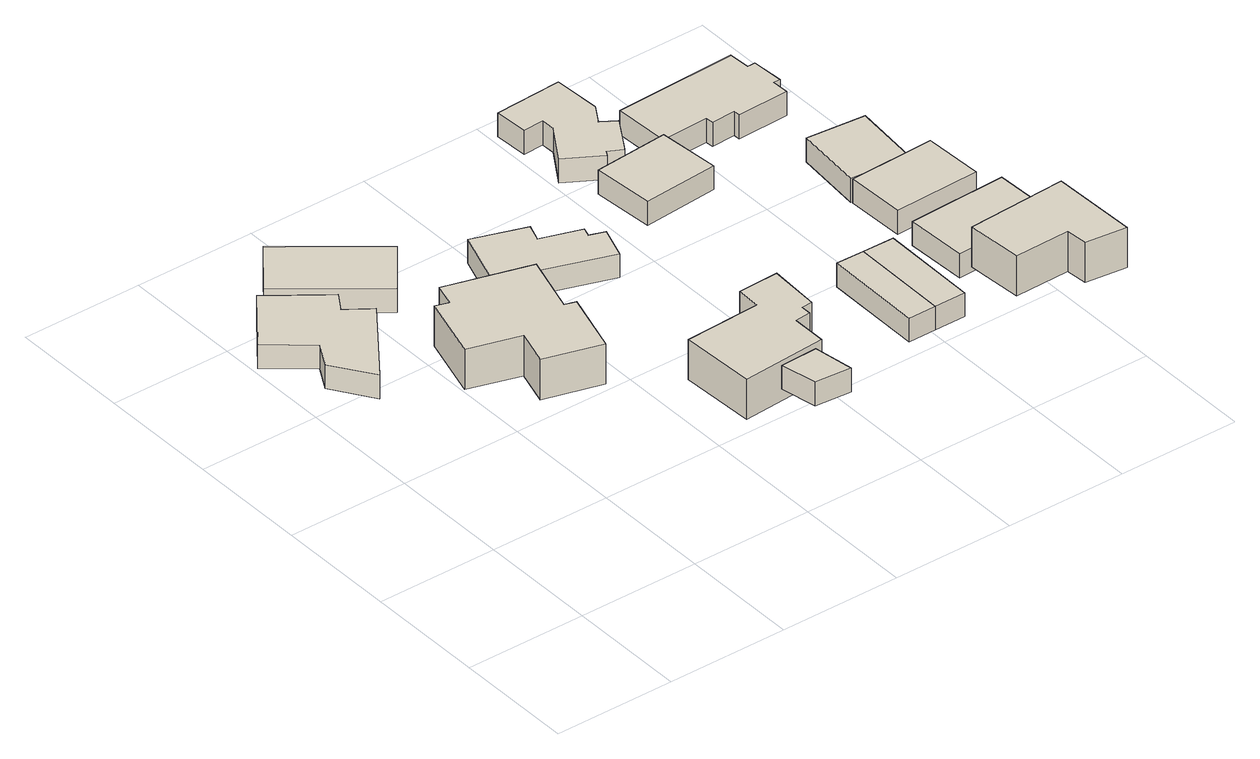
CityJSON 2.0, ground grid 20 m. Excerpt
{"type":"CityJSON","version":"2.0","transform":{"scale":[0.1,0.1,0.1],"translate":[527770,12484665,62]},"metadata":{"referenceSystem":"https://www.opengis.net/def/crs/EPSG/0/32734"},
"CityObjects":{
"building1":{"type":"Building","attributes":{"address":"15 Perth Road Walmer Estate Cape Town","building":"house","building:levels":1,"building_height":4.1,"plus_code":"4FRW3C7R+PG2","ground_height":78.1,"roof_height":82.2},"geometry":[{"type":"Solid","lod":"1","boundaries":[[[[0,1,2,3]],[[1,4,5,2]],[[4,6,7,5]],[[6,8,9,7]],[[8,10,11,9]],[[10,12,13,11]],[[12,14,15,13]],[[14,0,3,15]],[[3,2,5,7,9,11,13,15]],[[14,12,10,8,6,4,1,0]]]]}]},
"building2":{"type":"Building","attributes":{"address":"Cambridge Street Walmer Estate Cape Town","building":"house","building:levels":2,"building_height":6.9,"plus_code":"4FRW3C7R+JHV","ground_height":81.44,"roof_height":88.34},"geometry":[{"type":"Solid","lod":"1","boundaries":[[[[16,17,18,19]],[[17,20,21,18]],[[20,22,23,21]],[[22,24,25,23]],[[24,26,27,25]],[[26,28,29,27]],[[28,30,31,29]],[[30,32,33,31]],[[32,34,35,33]],[[34,16,19,35]],[[19,18,21,23,25,27,29,31,33,35]],[[34,32,30,28,26,24,22,20,17,16]]]]}]},
"building3":{"type":"Building","attributes":{"address":"13 Perth Road Walmer Estate Cape Town","building":"house","building:levels":1,"building_height":4.1,"plus_code":"4FRW3C7R+QG5","ground_height":78.1,"roof_height":82.2},"geometry":[{"type":"Solid","lod":"1","boundaries":[[[[36,37,38,39]],[[37,40,41,38]],[[40,42,43,41]],[[42,36,39,43]],[[39,38,41,43]],[[42,40,37,36]]]]}]},
"building4":{"type":"Building","attributes":{"building":"garage","building:levels":1,"building_height":4.1,"plus_code":"4FRW3C7R+FMJ","ground_height":90.37,"roof_height":94.47},"geometry":[{"type":"Solid","lod":"1","boundaries":[[[[44,45,46,47]],[[45,48,49,46]],[[48,50,51,49]],[[50,44,47,51]],[[47,46,49,51]],[[50,48,45,44]]]]}]},
"building5":{"type":"Building","attributes":{"address":"1 Upper Cambridge Street Walmer Estate Cape Town","building":"house","building:levels":2,"building_height":6.9,"plus_code":"4FRW3C7R+GMC","ground_height":87.1,"roof_height":94},"geometry":[{"type":"Solid","lod":"1","boundaries":[[[[52,53,54,55]],[[53,56,57,54]],[[56,58,59,57]],[[58,60,61,59]],[[60,62,63,61]],[[62,64,65,63]],[[64,66,67,65]],[[66,68,69,67]],[[68,70,71,69]],[[70,52,55,71]],[[55,54,57,59,61,63,65,67,69,71]],[[70,68,66,64,62,60,58,56,53,52]]]]}]},
"building6":{"type":"Building","attributes":{"address":"7 Worcester Close Walmer Estate Cape Town","building":"house","building:levels":1,"building_height":4.1,"plus_code":"4FRW3C7R+MJX","ground_height":79.01,"roof_height":83.11},"geometry":[{"type":"Solid","lod":"1","boundaries":[[[[72,73,74,75]],[[73,76,77,74]],[[76,78,79,77]],[[78,80,81,79]],[[80,82,83,81]],[[82,84,85,83]],[[84,86,87,85]],[[86,72,75,87]],[[75,74,77,79,81,83,85,87]],[[86,84,82,80,78,76,73,72]]]]}]},
"building7":{"type":"Building","attributes":{"address":"Walmer Estate Cape Town","building":"house","building:levels":1,"building_height":4.1,"plus_code":"4FRW3C7R+GP4","ground_height":92.54,"roof_height":96.64},"geometry":[{"type":"Solid","lod":"1","boundaries":[[[[88,89,90,91]],[[89,92,93,90]],[[92,94,95,93]],[[94,88,91,95]],[[91,90,93,95]],[[94,92,89,88]]]]}]},
"building8":{"type":"Building","attributes":{"address":"Walmer Estate Cape Town","building":"house","building:levels":1,"building_height":4.1,"plus_code":"4FRW3C7R+GQ2","ground_height":92.54,"roof_height":96.64},"geometry":[{"type":"Solid","lod":"1","boundaries":[[[[89,88,91,90]],[[88,96,97,91]],[[96,98,99,97]],[[98,89,90,99]],[[90,91,97,99]],[[98,96,88,89]]]]}]},
"building9":{"type":"Building","attributes":{"address":"5 Worcester Close Walmer Estate Cape Town","building":"house","building:levels":1,"building_height":4.1,"plus_code":"4FRW3C7R+MPP","ground_height":84.82,"roof_height":88.92},"geometry":[{"type":"Solid","lod":"1","boundaries":[[[[100,101,102,103]],[[101,104,105,102]],[[104,106,107,105]],[[106,100,103,107]],[[103,102,105,107]],[[106,104,101,100]]]]}]},
"building10":{"type":"Building","attributes":{"address":"22 Marsden Road Walmer Estate Cape Town","building":"house","building:levels":2,"building_height":6.9,"plus_code":"4FRW3C7R+FRP","ground_height":94.5,"roof_height":101.4},"geometry":[{"type":"Solid","lod":"1","boundaries":[[[[108,109,110,111]],[[109,112,113,110]],[[112,114,115,113]],[[114,116,117,115]],[[116,118,119,117]],[[118,108,111,119]],[[111,110,113,115,117,119]],[[118,116,114,112,109,108]]]]}]},
"building11":{"type":"Building","attributes":{"address":"3 Worcester Close Walmer Estate Cape Town","building":"house","building:levels":1,"building_height":4.1,"plus_code":"4FRW3C7R+QP5","ground_height":80.57,"roof_height":84.67},"geometry":[{"type":"Solid","lod":"1","boundaries":[[[[120,121,122,123]],[[121,124,125,122]],[[124,126,127,125]],[[126,128,129,127]],[[128,130,131,129]],[[130,132,133,131]],[[132,134,135,133]],[[134,136,137,135]],[[136,138,139,137]],[[138,140,141,139]],[[140,142,143,141]],[[142,120,123,143]],[[123,122,125,127,129,131,133,135,137,139,141,143]],[[142,140,138,136,134,132,130,128,126,124,121,120]]]]}]},
"building12":{"type":"Building","attributes":{"address":"16 Marsden Road Walmer Estate Cape Town","building":"house","building:levels":1,"building_height":4.1,"plus_code":"4FRW3C7R+GRP","ground_height":90.77,"roof_height":94.87},"geometry":[{"type":"Solid","lod":"1","boundaries":[[[[144,145,146,147]],[[145,148,149,146]],[[148,150,151,149]],[[150,144,147,151]],[[147,146,149,151]],[[150,148,145,144]]]]}]},
"building13":{"type":"Building","attributes":{"address":"12 Marsden Road Walmer Estate Cape Town","building":"house","building:levels":1,"building_height":4.1,"plus_code":"4FRW3C7R+HRG","ground_height":90.77,"roof_height":94.87},"geometry":[{"type":"Solid","lod":"1","boundaries":[[[[152,153,154,155]],[[153,156,157,154]],[[156,158,159,157]],[[158,152,155,159]],[[155,154,157,159]],[[158,156,153,152]]]]}]},
"building14":{"type":"Building","attributes":{"address":"10 Marsden Road Walmer Estate Cape Town","building":"house","building:levels":1,"building_height":4.1,"plus_code":"4FRW3C7R+JRG","ground_height":86.77,"roof_height":90.87},"geometry":[{"type":"Solid","lod":"1","boundaries":[[[[160,161,162,163]],[[161,164,165,162]],[[164,166,167,165]],[[166,160,163,167]],[[163,162,165,167]],[[166,164,161,160]]]]}]},
"building15":{"type":"Building","attributes":{"address":"6 Marsden Road Walmer Estate Cape Town","building":"house","building:levels":1,"building_height":4.1,"plus_code":"4FRW3C7R+PRM","ground_height":80.57,"roof_height":84.67},"geometry":[{"type":"Solid","lod":"1","boundaries":[[[[168,169,170,171]],[[169,172,173,170]],[[172,174,175,173]],[[174,176,177,175]],[[176,178,179,177]],[[178,180,181,179]],[[180,182,183,181]],[[182,184,185,183]],[[184,186,187,185]],[[186,188,189,187]],[[188,190,191,189]],[[190,168,171,191]],[[171,170,173,175,177,179,181,183,185,187,189,191]],[[190,188,186,184,182,180,178,176,174,172,169,168]]]]}]}
},
"vertices":[
[80,834,4],[9,742,4],[9,742,45],[80,834,45],[76,687,4],[76,687,45],[53,646,4],[53,646,45],[98,580,4],[98,580,45],[192,707,4],[192,707,45],[152,736,4],[152,736,45],[171,766,4],[171,766,45],
[240,626,37],[229,589,37],[229,589,106],[240,626,106],[207,596,37],[207,596,106],[176,488,37],[176,488,106],[261,463,37],[261,463,106],[244,404,37],[244,404,106],[339,377,37],[339,377,106],[369,481,37],[369,481,106],[351,487,37],[351,487,106],[380,586,37],[380,586,106],
[97,840,4],[244,726,4],[244,726,45],[97,840,45],[306,805,4],[306,805,45],[159,920,4],[159,920,45],
[448,119,126],[460,59,126],[460,59,167],[448,119,167],[520,54,126],[520,54,167],[510,121,126],[510,121,167],
[581,300,94],[514,298,94],[514,298,163],[581,300,163],[513,258,94],[513,258,163],[387,252,94],[387,252,163],[392,127,94],[392,127,163],[533,137,94],[533,137,163],[533,195,94],[533,195,163],[559,197,94],[559,197,163],[559,214,94],[559,214,163],[577,215,94],[577,215,163],
[531,590,13],[549,643,13],[549,643,54],[531,590,54],[524,652,13],[524,652,54],[529,667,13],[529,667,54],[463,689,13],[463,689,54],[473,718,13],[473,718,54],[386,748,13],[386,748,54],[353,651,13],[353,651,54],
[684,73,148],[686,238,148],[686,238,189],[684,73,189],[640,239,148],[640,239,189],[638,73,148],[638,73,189],
[736,73,148],[736,73,189],[738,237,148],[738,237,189],
[705,712,71],[581,702,71],[581,702,112],[705,712,112],[589,600,71],[589,600,112],[714,610,71],[714,610,112],
[800,138,168],[806,45,168],[806,45,237],[800,138,237],[898,47,168],[898,47,237],[901,11,168],[901,11,237],[969,3,168],[969,3,237],[965,147,168],[965,147,237],
[592,942,28],[595,886,28],[595,886,69],[592,942,69],[629,888,28],[629,888,69],[630,865,28],[630,865,69],[591,803,28],[591,803,69],[649,768,28],[649,768,69],[654,777,28],[654,777,69],[677,764,28],[677,764,69],[713,823,28],[713,823,69],[689,839,28],[689,839,69],[708,870,28],[708,870,69],[704,948,28],[704,948,69],
[962,277,130],[799,271,130],[799,271,171],[962,277,171],[803,169,130],[803,169,171],[966,176,130],[966,176,171],
[942,309,130],[938,407,130],[938,407,171],[942,309,171],[796,402,130],[796,402,171],[799,304,130],[799,304,171],
[926,439,90],[937,553,90],[937,553,131],[926,439,131],[840,562,90],[840,562,131],[829,448,90],[829,448,131],
[729,841,28],[733,749,28],[733,749,69],[729,841,69],[812,752,28],[812,752,69],[813,739,28],[813,739,69],[853,741,28],[853,741,69],[853,730,28],[853,730,69],[940,733,28],[940,733,69],[939,761,28],[939,761,69],[950,761,28],[950,761,69],[947,814,28],[947,814,69],[934,814,28],[934,814,69],[932,849,28],[932,849,69]
]}
